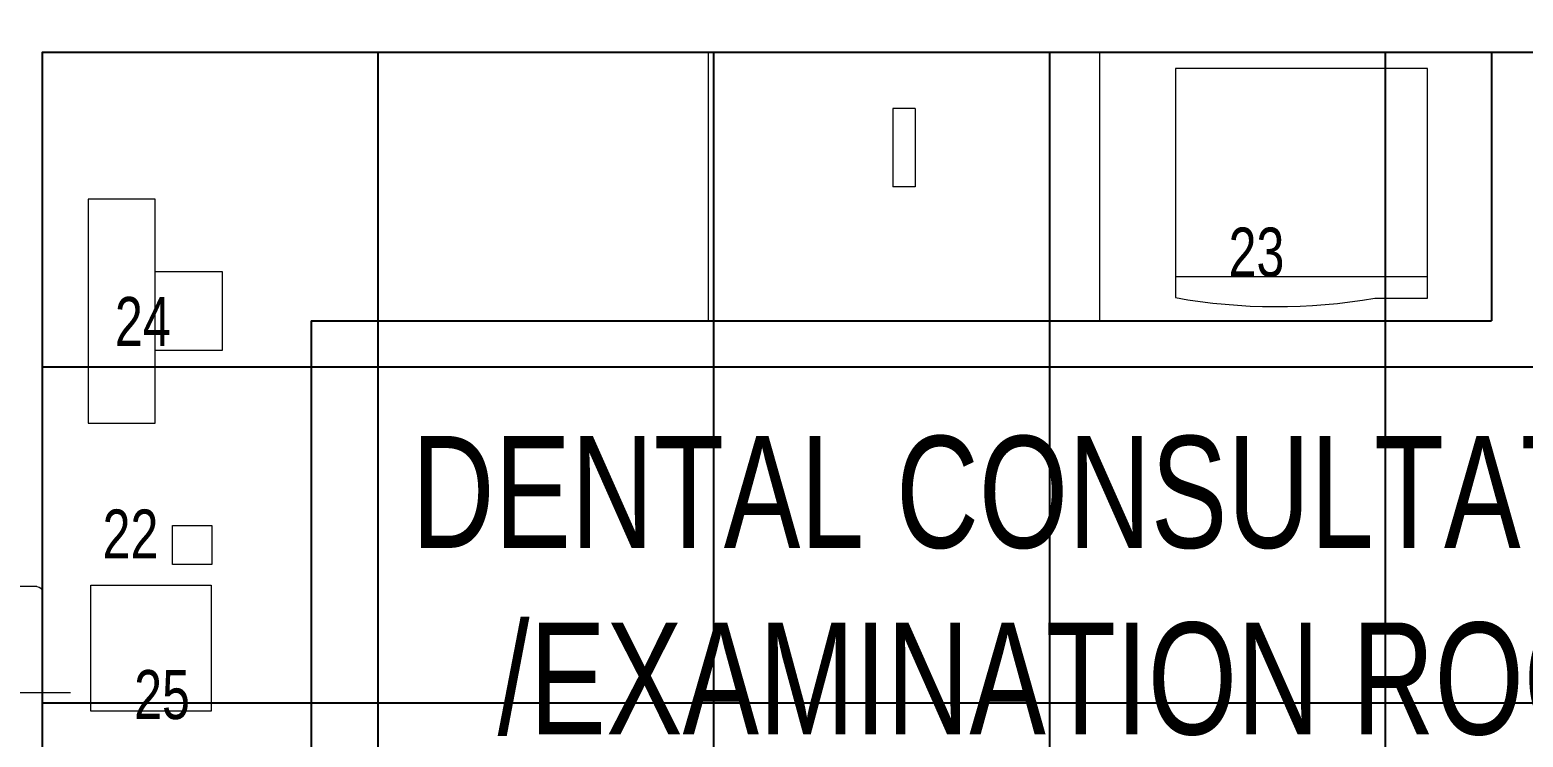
# Model space of a CAD drawing. Extents: x -509638 to 57327, y -29287 to 19916.
# Drawn here: x 19193 to 21862, y 3786 to 5050 of the extents above; entities that cross this region are included whole.
import ezdxf
from ezdxf import colors
from ezdxf.entities.mleader import LeaderData, LeaderLine
from ezdxf.math import Vec2, Vec3

# ---------------------------------------------------------------- set-up
doc = ezdxf.new("R2010")
doc.units = 0
doc.header["$LTSCALE"] = 0.25
doc.linetypes.add('DASHDOT', pattern=[25.4, 12.7, -6.35, 0, -6.35])
for name, color, linetype, lineweight in [('01-First Floor$0$72_EGR_BASE_TEXT', 252, 'Continuous', 5), ('01-First Floor$0$72_EGR_EQP_TAG', 142, 'Continuous', 5), ('01-First Floor$0$LOADING', 253, 'Continuous', 5), ('01-First Floor$0$SANIT', 250, 'Continuous', 5), ('01-First Floor$0$Walls', 251, 'Continuous', 5), ('E-LITE-CLNG-CNDT', 6, 'DASHDOT', 35), ('E-POWR-TEXT', 6, 'Continuous', 25)]:
    doc.layers.add(name, color=color, linetype=linetype, lineweight=lineweight)
doc.layers.add('01-First Floor$0$FALSE CEILING', color=251, linetype='Continuous')
doc.styles.add('01-First Floor$0$X3G_ENTITY_257CFD', font='swisscl.ttf', dxfattribs={"height": 200})
doc.styles.add('01-First Floor$0$X3G_ENTITY_9EC9', font='swisscl.ttf', dxfattribs={"height": 0.2})
doc.styles.add('DC_Elc_Romans', font='elc_romans.shx', dxfattribs={"width": 0.7})

# ---------------------------------------------------------------- blocks, each defined once
blk = doc.blocks.new('01-First Floor$0$WC manta')
at = {"layer": '01-First Floor$0$SANIT'}
for p, q in [((-0.12, 0.19), (0.41, 0.19)), ((-0.13, 0.18), (-0.13, -0.18)), ((0.109, 0.18), (0.109, -0.18)), ((0.239, 0.13), (0.41, 0.13)), ((0.05, 0.09), (0.05, -0.09)), ((0.209, 0.1), (0.209, -0.1)), ((0.229, 0.1), (0.229, -0.1)), ((0.2955, 0.051), (0.3581, 0.0393)), ((-0.18, 0), (0.65, 0)), ((0.2955, -0.051), (0.3581, -0.0393)), ((0.239, -0.13), (0.41, -0.13)), ((-0.12, -0.19), (0.41, -0.19))]:
    blk.add_line(p, q, dxfattribs=at)
for centre, radius in [((0.159, 0.0752), 0.01), ((-0.04, 0), 0.02), ((0.159, -0.0753), 0.01)]:
    blk.add_circle(centre, radius, dxfattribs=at)
for centre, radius, start, end in [((-0.12, 0.18), 0.01, 90, 180), ((-0.05, 0.09), 0.1, 0, 90), ((0.119, 0.18), 0.01, 90, 180), ((0.41, 0), 0.19, 270, 90), ((0.239, 0.1), 0.03, 90, 180), ((0.259, 0.1), 0.03, 90, 180), ((0.3147, 0), 0.13, 270, 90), ((0.41, 0), 0.13, 270, 90), ((0.3029, 0), 0.0588, 141.525, 218.475), ((0.2882, 0.0117), 0.04, 79.4289, 141.525), ((0.3271, 0.0044), 0.04, 79.4289, 166.4176), ((0.3507, 0), 0.04, 280.5711, 79.4289), ((0.3454, 0), 0.0588, 166.4176, 193.5824), ((0.3271, -0.0044), 0.04, 193.5824, 280.5711), ((0.2882, -0.0117), 0.04, 218.475, 280.5711), ((-0.05, -0.09), 0.1, 270, 0), ((0.239, -0.1), 0.03, 180, 270), ((0.259, -0.1), 0.03, 180, 270), ((-0.12, -0.18), 0.01, 180, 270), ((0.119, -0.18), 0.01, 180, 270)]:
    blk.add_arc(centre, radius, start, end, dxfattribs=at)
blk = doc.blocks.new('01-First Floor$0$3-Wall-hung vitreous china basin -  Khroma - 327651xx0 - 327651000 White-4272088-4-Second Floor Level')
at = {"layer": '01-First Floor$0$LOADING'}
for p, q in [((475, 489.5), (-225, 489.5)), ((-225, 489.5), (-225, 10)), ((475, 10), (475, 489.5)), ((105, 250), (145, 250)), ((105, 110), (105, 250)), ((145, 110), (145, 250)), ((105, 110), (145, 110))]:
    blk.add_line(p, q, dxfattribs=at)
blk = doc.blocks.new('01-First Floor$0$D.110.51.53')
blk.add_lwpolyline([(285914, 4547), (286139, 4547), (286139, 4332), (285914, 4332), (285914, 4547)])
blk = doc.blocks.new('01-First Floor$0$D.111.03.06')
blk.add_lwpolyline([(292372, 3690), (292442, 3690), (292442, 3620), (292372, 3620), (292372, 3690)])
blk = doc.blocks.new('01-First Floor$0$D.122.06.11')
for points in [[(285783, 4268), (285783, 4268), (285783, 4388), (285713, 4388), (285643, 4388), (285643, 4268)], [(285513, 4148), (285913, 4148), (285913, 4268), (285513, 4268), (285513, 4148)]]:
    blk.add_lwpolyline(points)
blk = doc.blocks.new('01-First Floor$0$Dental Sterilizer')
at = {"layer": '01-First Floor$0$LOADING'}
for p, q in [((-40485.8, -32478.8, 0.1), (-40935.8, -32478.8, 0.1)), ((-40935.8, -32478.8, 0.1), (-40935.8, -32888.3, 0.1)), ((-40485.8, -32889.4, 0.1), (-40485.8, -32478.8, 0.1)), ((-40935.8, -32850.6, 0.1), (-40485.8, -32850.6, 0.1)), ((-40579.8, -32889.4, 0.1), (-40485.8, -32889.4, 0.1))]:
    blk.add_line(p, q, dxfattribs=at)
blk.add_arc((-40754.9, -31881.8, 0.1), 1022.7, 259.8109, 279.8595, dxfattribs=at)
blk = doc.blocks.new('01-First Floor')
at = {"layer": '01-First Floor$0$FALSE CEILING', "linetype": 'Continuous'}
for p, q in [((19815.6, 1447.6), (19815.6, 5010)), ((20415.6, 1447.6), (20415.6, 5010)), ((21015.6, 1447.6), (21015.6, 5010)), ((21615.6, 1447.6), (21615.6, 5010)), ((19215.6, 4447.6), (23215.5, 4447.6)), ((19215.6, 3847.6), (23215.5, 3847.6))]:
    blk.add_line(p, q, dxfattribs=at)
at = {"layer": '01-First Floor$0$FALSE CEILING'}
for p, q in [((21805.1, 5010, -0.1), (21805.1, 4530, -0.1)), ((19695.6, 4530, -0.1), (19695.6, 2629.1, -0.1)), ((19695.6, 4530, -0.1), (21805.1, 4530, -0.1))]:
    blk.add_line(p, q, dxfattribs=at)
at = {"layer": '01-First Floor$0$FALSE CEILING', "elevation": 0}
blk.add_lwpolyline([(23215.5, 1447.6), (19215.6, 1447.6), (19215.6, 5010), (23215.5, 5010)], close=True, dxfattribs=at)
at = {"layer": '01-First Floor$0$LOADING'}
for p, q in [((21805.1, 5010, -0.1), (21805.1, 4530, -0.1)), ((19695.6, 4530, -0.1), (19695.6, 2629.1, -0.1)), ((19695.6, 4530, -0.1), (21805.1, 4530, -0.1))]:
    blk.add_line(p, q, dxfattribs=at)
at = {"layer": '01-First Floor$0$Walls'}
for p, q in [((19215.6, 1447.6), (19215.6, 5010)), ((19215.6, 5010), (23215.6, 5010))]:
    blk.add_line(p, q, dxfattribs=at)
at = {"layer": '01-First Floor$0$LOADING'}
for name, p, rotation in [('01-First Floor$0$3-Wall-hung vitreous china basin -  Khroma - 327651xx0 - 327651000 White-4272088-4-Second Floor Level', (20880.1, 5019.5, -0.1), 180), ('01-First Floor$0$D.122.06.11', (15149, 290260.4, -0.1), 270), ('01-First Floor$0$D.111.03.06', (15828, 296536.4, -0.1), 270), ('01-First Floor$0$D.110.51.53', (14970, 289971.4, -0.1), 270)]:
    blk.add_blockref(name, p, dxfattribs=dict(at, rotation=rotation))
blk.add_blockref('01-First Floor$0$Dental Sterilizer', (62176.3, 37459.9, -0.1), dxfattribs=at)
at = {"layer": '01-First Floor$0$SANIT', "xscale": -999.9999999999995, "yscale": 999.9999999999995, "zscale": 999.9999999999995}
blk.add_blockref('01-First Floor$0$WC manta', (19085.6, 3865), dxfattribs=at)
at = {"layer": '01-First Floor$0$72_EGR_BASE_TEXT', "insert": (21111.1, 4324.3, 0), "char_height": 200, "width": 3270.33, "attachment_point": 2, "style": '01-First Floor$0$X3G_ENTITY_9EC9'}
blk.add_mtext('DENTAL CONSULTATION /EXAMINATION ROOM', dxfattribs=at)
at = {"layer": '01-First Floor$0$72_EGR_EQP_TAG', "char_height": 87.47, "attachment_point": 2, "style": '01-First Floor$0$X3G_ENTITY_257CFD'}
for s, insert in [('23', (21385.1, 4696.6, -0.1)), ('24', (19394.9, 4572.6, -0.2)), ('22', (19372.8, 4192.8, -0.3)), ('25', (19429.2, 3905.9, -0.2))]:
    blk.add_mtext(s, dxfattribs=dict(at, insert=insert))

msp = doc.modelspace()

# ---------------------------------------------------------------- block references
at = {"layer": 'E-LITE-CLNG-CNDT'}
msp.add_blockref('01-First Floor', (0, 0), dxfattribs=at)

# ---------------------------------------------------------------- leaders
at = {"layer": 'E-POWR-TEXT'}
ml = msp.add_multileader_mtext('Standard', dxfattribs=at)
ml.set_content('CABLE TRAY  FOR POWER \\PFEEDER AND HOME RUN', color=256, style='DC_Elc_Romans')
ml.set_leader_properties(color=45)
ml.build(insert=Vec2(0, 0))
ml.multileader.update_dxf_attribs({"dogleg_length": 2, "arrow_head_size": 200, "scale": 100})
ctx = ml.context
ctx.base_point, ctx.scale, ctx.char_height, ctx.arrow_head_size, ctx.landing_gap_size, ctx.plane_origin = Vec3(16549.3, 11855.7), 100, 200, 200, 200, Vec3(22780.5, 11669.5)
ctx.text_align_type = 2
notes = []
notes.append((ctx, [(1, (1, 1, 0), (19820.7, 11855.7), (-1, 0), 84.7, [(2, [(23365.6, 3890)], 0, [])])]))
ctx.mtext.insert, ctx.mtext.width, ctx.mtext.alignment, ctx.mtext.flow_direction = Vec3(19536, 11955.7), 5291.736, 3, 5
for ctx, leaders in notes:
    for number, flags, end, landing, length, lines in leaders:
        leader = LeaderData()
        leader.index, (leader.has_last_leader_line, leader.has_dogleg_vector, leader.attachment_direction) = number, flags
        leader.last_leader_point, leader.dogleg_vector, leader.dogleg_length = Vec3(end), Vec3(landing), length
        for number, points, colour, breaks in lines:
            line = LeaderLine()
            line.index, line.vertices, line.color, line.breaks = number, Vec3.list(points), colors.encode_raw_color(colour), breaks
            leader.lines.append(line)
        ctx.leaders.append(leader)

doc.saveas('drawing.dxf')
